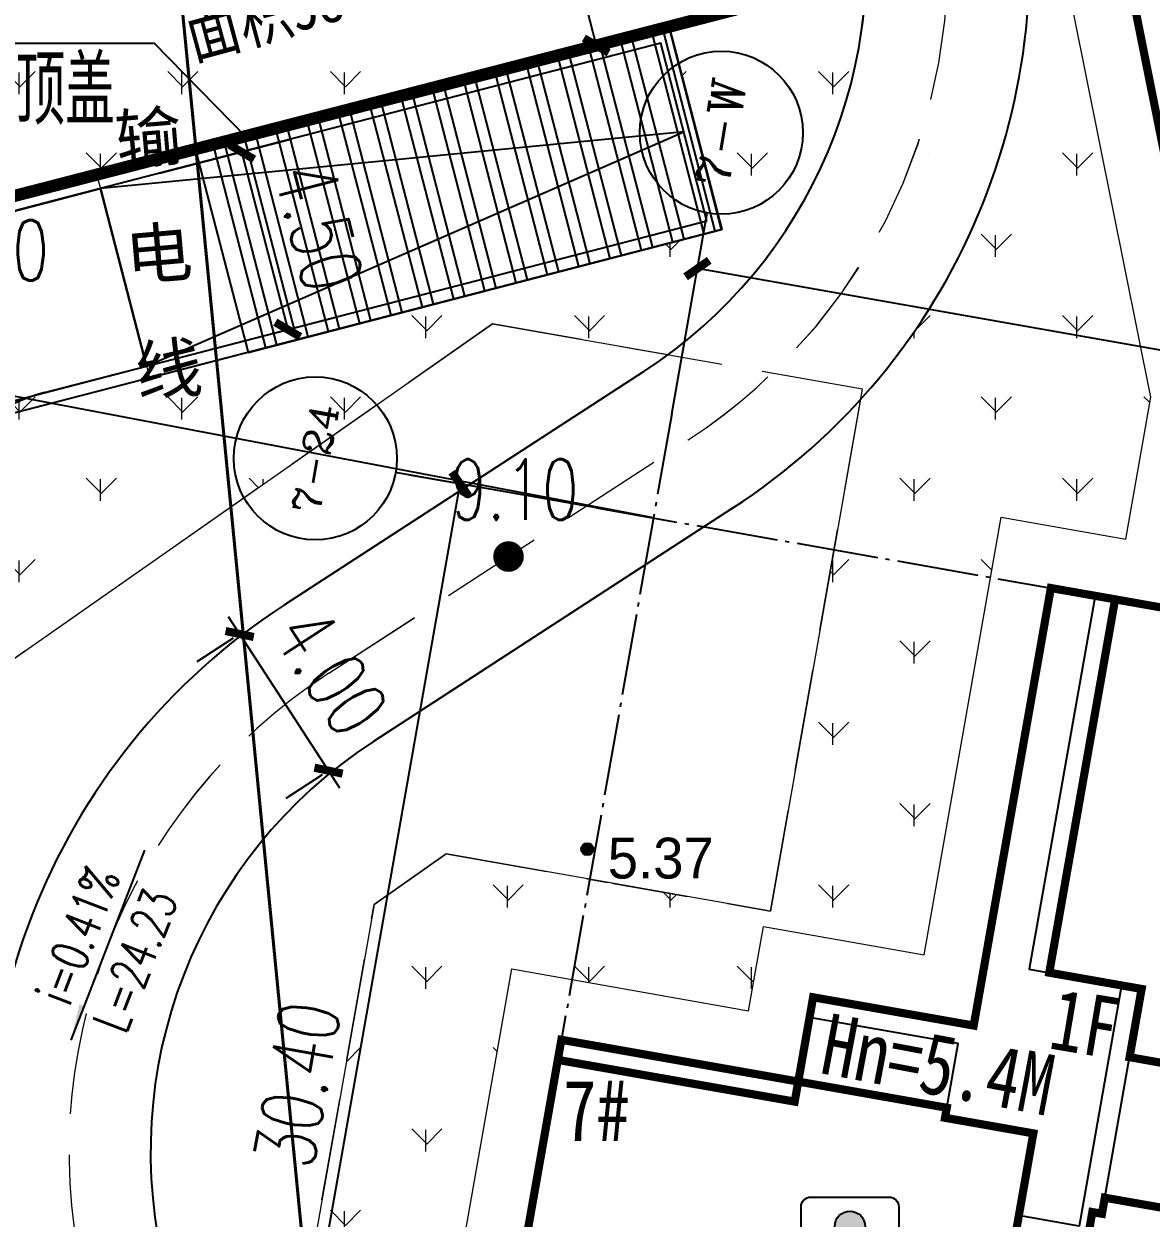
# Model space of a CAD drawing. Extents: x -83084 to 31773731, y -158416 to 241421036.
# Drawn here: x 32143.1 to 32170.75, y 241253.32 to 241282.62 of the extents above; entities that cross this region are included whole.
import ezdxf
from ezdxf.enums import TextEntityAlignment as Align
from ezdxf.xclip import XClip

# ---------------------------------------------------------------- set-up
doc = ezdxf.new("R2010")
doc.units = 0
doc.header["$LTSCALE"] = 1000
doc.header["$MEASUREMENT"] = 0
doc.header["$XCLIPFRAME"] = 0
for name, pattern in [('2', [0]), ('DASH', [0.35, 0.25, -0.1]), ('DOTE', [2.42, 2, -0.2, 0.02, -0.2])]:
    doc.linetypes.add(name, pattern=pattern)
for name, color, linetype in [('AXIS', 3, 'Continuous'), ('AXIS_TEXT', 7, 'Continuous'), ('DIM_COOR', 3, 'Continuous'), ('DIM_ELEV', 3, 'Continuous'), ('DIM_LEAD', 3, 'Continuous'), ('DIM_SYMB', 3, 'Continuous'), ('DOTE', 14, 'DOTE'), ('GZ_BJT_指标表', 7, 'Continuous'), ('GZ_BJT_绿地', 3, 'Continuous'), ('GZ_BJT_配套设施符号', 7, 'Continuous'), ('PUB_DIM', 3, 'Continuous'), ('PUB_TEXT', 7, 'Continuous'), ('Road_2', 134, 'Continuous'), ('ROOF', 4, 'Continuous'), ('地库', 5, 'DASH')]:
    doc.layers.add(name, color=color, linetype=linetype)
for name, color, linetype, lineweight in [('xf', 153, 'Continuous', 0), ('绿地', 86, 'Continuous', 0), ('道路中线', 252, 'Continuous', 0)]:
    doc.layers.add(name, color=color, linetype=linetype, lineweight=lineweight)
doc.layers.add('地形', color=7, linetype='Continuous', true_color=0x323232)
doc.layers.add('户型填色', color=252, linetype='Continuous', lineweight=0, plot=False)
doc.styles.add('_TCH_AXIS', font='COMPLEX', dxfattribs={"bigfont": 'GBCBIG'})
doc.styles.add('_TCH_DIM', font='SIMPLEX', dxfattribs={"bigfont": 'GBCBIG'})
doc.styles.add('_TCH_DIM_T3', font='SIMPLEX', dxfattribs={"width": 0.705882, "bigfont": 'GBCBIG'})
doc.styles.add('COMPLEX', font='COMPLEX')
doc.styles.add('DMHT', font='')
doc.styles.add('GXST', font='')
doc.styles.add('黑体', font='simhei.ttf')
doc.styles.get('DMHT').set_extended_font_data('方正细等线简体')
doc.styles.get('GXST').set_extended_font_data('方正细等线简体')
doc.dimstyles.new('_TCH_ARCH_M_M&&1', dxfattribs={"dimtxt": 1.4875, "dimasz": 0.5, "dimexe": 1.25, "dimexo": 1.5, "dimgap": 0.63125, "dimtad": 1, "dimzin": 0, "dimdsep": 46, "dimtxsty": '_TCH_DIM_T3', "dimblk": 'ARCHTICK', "dimcen": 0.09, "dimclrt": 7, "dimazin": 2, "dimtfac": 1, "dimtdec": 0, "dimtix": 1, "dimtmove": 2, "dimatfit": 3, "dimfxl": 0, "dimtolj": 1, "dimtzin": 0, "dimarcsym": 0})
pattern_1 = [(90, (0, 0), (-1.99559095, 1.99559095), [0.52916132, -3.4620203]), (45, (0, 0), (-1.99559231, 1.99559231), [0.52916132, -2.2930323]), (135, (0, 0), (-1.99559231, -1.99559231), [0.52916132, -2.2930323])]

# ---------------------------------------------------------------- blocks, each defined once
blk = doc.blocks.new('22社区服务中心')
at = {"layer": 'GZ_BJT_配套设施符号'}
h = blk.add_hatch(color=256, dxfattribs=at)
h.paths.add_polyline_path([(-4.67, 6.01, 1), (4.67, 6.01, 1)])
h.paths.add_polyline_path([(-3.5, -11.67), (-1.17, -11.67), (-1.17, -4.67), (-6.99, -4.67, -0.122088), (-11.85, 0), (-12.67, 0), (-12.67, -2.85, 0.101389), (-7.59, -7), (-3.5, -7)])
h.paths.add_polyline_path([(1.17, -11.67), (3.5, -11.67), (3.5, -7), (7.59, -7, 0.101389), (12.67, -2.85), (12.67, 0), (11.85, 0, -0.122088), (6.99, -4.67), (1.17, -4.67)])
for points in [[(-15, -12), (-15, 12, -0.414214), (-12, 15), (12, 15, -0.414214), (15, 12), (15, -12, -0.414214), (12, -15), (-12, -15, -0.414214)], [(-3.5, -11.67), (-1.17, -11.67), (-1.17, -4.67), (-6.99, -4.67, -0.122088), (-11.85, 0), (-12.67, 0), (-12.67, -2.85, 0.101389), (-7.59, -7), (-3.5, -7)], [(3.5, -11.67), (1.17, -11.67), (1.17, -4.67), (6.99, -4.67, 0.122088), (11.85, 0), (12.67, 0), (12.67, -2.85, -0.101389), (7.59, -7), (3.5, -7)]]:
    blk.add_lwpolyline(points, format="xyb", close=True, dxfattribs=at)
blk.add_circle((0, 6.01), 4.67, dxfattribs=at)
blk = doc.blocks.new('64343')
for p, q in [((62.687, 124.566), (65.185, 125.215)), ((66.316, 120.859), (65.185, 125.215)), ((63.817, 120.21), (66.316, 120.859)), ((78.513, 120.726), (69.701, 115.004)), ((80.691, 117.372), (71.882, 111.651))]:
    blk.add_line(p, q)
for centre, radius, start, end in [((71.977, 130.791), 16, 303, 11.2559), ((71.977, 130.791), 12, 303, 11.2559), ((64.948, 115.855), 4.5, 104.5523, 194.4962), ((78.416, 101.586), 16, 123, 194.4962), ((78.417, 101.587), 12, 123, 194.5511)]:
    blk.add_arc(centre, radius, start, end)
at = {"layer": '道路中线', "linetype": 'DASH', "ltscale": 0.01}
blk.add_lwpolyline([(72.317, 69.365), (64.866, 98.069, -0.322756), (70.792, 113.328), (79.602, 119.049, 0.306952), (85.708, 133.523, -0.413773), (96.685, 149.982, 0.002361), (97.074, 150.06), (132.432, 157.153, -0.410155), (148.873, 146.37, 0.020524), (153.646, 127.897, -0.324149), (148.277, 112.373), (146.615, 111.21, 0.239356), (140.647, 100.024), (140.368, 86.167, -0.333836), (129.994, 72.927), (66.019, 55.785)], format="xyb", dxfattribs=at)
blk = doc.blocks.new('xf')
at = {"linetype": 'DASH', "ltscale": 0.01}
for points in [[(-33.411, 64.374), (-46.403, 63.921), (-46.082, 54.713), (-35.339, 44.695), (-18.172, 45.294), (-7.122, 50.816), (-7.58, 63.925), (-19.572, 63.507), (-19.307, 55.906), (-20.696, 55.212), (-31.548, 54.833), (-33.129, 56.308)], [(-46.082, 54.713), (-46.082, 54.713)]]:
    blk.add_lwpolyline(points, close=True, dxfattribs=at)
blk = doc.blocks.new('904')
at = {"linetype": '2'}
h = blk.add_hatch(color=0, dxfattribs=at)
edge = h.paths.add_edge_path(flags=0)
edge.add_arc((0, 0), 0.3, 0, 360)
at = {"color": 0, "linetype": 'Continuous', "lineweight": -3}
for radius in [0.3, 0.15]:
    blk.add_circle((0, 0), radius, dxfattribs=at)
blk = doc.blocks.new('ysdx12')
at = {"layer": '地形', "linetype": 'Continuous', "lineweight": -3, "ltscale": 0.5, "const_width": 0.075}
blk.add_lwpolyline([(134.858, 44.336), (115.689, 240.793)], dxfattribs=at)
at = {"layer": '地形', "linetype": 'Continuous', "xscale": 0.5, "yscale": 0.5}
blk.add_blockref('904', (132.849, 146.14), dxfattribs=at)
at = {"layer": '地形', "style": 'GXST'}
for s, p in [('输', (122.086, 163.592)), ('电', (122.333, 160.755)), ('线', (122.58, 157.918))]:
    blk.add_text(s, height=1.2, rotation=4.974, dxfattribs=at).set_placement(p, align=Align.MIDDLE_CENTER)
blk.add_wipeout([(133.349, 146.54), (135.924, 146.54), (135.924, 145.29), (133.349, 145.29)]).dxf.layer = '地形'
at = {"layer": '地形', "style": 'DMHT'}
blk.add_text('5.37', height=1, dxfattribs=at).set_placement((133.349, 146.42), align=Align.TOP_LEFT)
blk = doc.blocks.new('rtr')
at = {"layer": '地库', "linetype": 'Continuous'}
h = blk.add_hatch(dxfattribs=at)
h.set_pattern_fill('STEEL', color=256, scale=0.5, angle=-35.5509)
h.set_pattern_definition([(9.44912997, (236105.29224, 2620777.9798), (-0.13031142, 0.7829802017), []), (9.44912997, (236105.523, 2620778.3027), (-0.13031142, 0.7829802017), [])])
h.paths.add_polyline_path([(473617.625, 2567513.203), (473612.595, 2567512.361), (473614.575, 2567500.525), (473619.606, 2567501.367)])
for points in [[(473611.588, 2567518.375), (473616.618, 2567519.216), (473619.606, 2567501.365), (473614.576, 2567500.523)], [(473611.884, 2567518.424), (473612.478, 2567514.873), (473616.916, 2567515.616), (473616.322, 2567519.167)], [(473614.822, 2567500.868), (473619.261, 2567501.611), (473616.916, 2567515.616), (473612.478, 2567514.873)], [(473617.625, 2567513.203), (473612.595, 2567512.361), (473614.575, 2567500.525), (473619.606, 2567501.367)]]:
    blk.add_lwpolyline(points, close=True, dxfattribs=at)
blk.add_lwpolyline([(473612.478, 2567514.873), (473617.041, 2567501.24), (473616.916, 2567515.616)], dxfattribs=at)
blk = doc.blocks.new('Yms')
at = {"ltscale": 10, "const_width": 0.2}
for points in [[(20.8, -5.599), (20.8, 1.301), (11.5, 1.301), (11.5, -0.999), (9.8, -0.999), (9.8, -2.499)], [(6.3, -2.499), (6.3, -0.999), (5.9, -0.999), (5.9, -0.759), (5, -0.759)], [(5, 1.001), (7.55, 1.001), (7.55, 3.201), (7.8, 3.201), (7.8, 6.901), (7.3, 6.901), (7.3, 12.801), (0.6, 12.801)]]:
    blk.add_lwpolyline(points, dxfattribs=at)
at = {"ltscale": 10}
for points in [[(7.3, 12.801), (7.3, 6.901), (7.8, 6.901), (7.8, 12.801)], [(7.8, 3.201), (9.4, 3.201), (9.4, 6.901), (7.8, 6.901)], [(11.5, 1.301), (20.8, 1.301), (20.8, 1.801), (11.5, 1.801)]]:
    blk.add_lwpolyline(points, close=True, dxfattribs=at)
blk.add_lwpolyline([(11.5, -0.499), (5.5, -0.499), (5.5, 1.001)], dxfattribs=at)
blk.add_lwpolyline([(6.3, -0.999), (9.8, -0.999), (9.8, -2.499), (6.3, -2.499)], close=True)
at = {"layer": '户型填色', "ltscale": 10}
blk.add_lwpolyline([(5, 1.001), (7.55, 1.001), (7.55, 3.201), (7.8, 3.201), (7.8, 6.9), (7.3, 6.901), (7.3, 12.801), (0.6, 12.801), (0.6, 9.201), (3, 9.201), (3, 6.901), (1.1, 6.901), (1.1, 3.701), (1.5, 3.701), (1.5, 1.101), (5, 1.101)], close=True, dxfattribs=at)
blk = doc.blocks.new('_ArchTick')
at = {"color": 0, "linetype": 'ByBlock', "const_width": 0.4}
blk.add_lwpolyline([(-0.5, -0.5), (0.5, 0.5)], dxfattribs=at)
blk = doc.blocks.new('*D244')
at = {"layer": 'Defpoints', "color": 0, "transparency": 16777216}
for p in [(82.427, 110.089), (84.607, 106.735), (83.508, 106.021)]:
    blk.add_point(p, dxfattribs=at)
at = {"layer": 'PUB_DIM', "color": 0, "lineweight": -2, "transparency": 16777216}
for p, q in [((81.328, 109.374), (81.055, 109.794)), ((81.328, 109.374), (83.508, 106.021)), ((81.169, 109.271), (80.28, 108.693)), ((83.349, 105.918), (82.46, 105.34)), ((83.508, 106.021), (83.781, 105.602))]:
    blk.add_line(p, q, dxfattribs=at)
at = {"layer": 'PUB_DIM', "color": 0, "lineweight": -2, "transparency": 16777216, "xscale": 0.5, "yscale": 0.5, "zscale": 0.5}
for p, rotation in [((81.328, 109.374), 303.0304381576363), ((83.508, 106.021), 123.0304381576363)]:
    blk.add_blockref('_ArchTick', p, dxfattribs=dict(at, rotation=rotation))
at = {"layer": 'PUB_DIM', "color": 7, "transparency": 16777216, "insert": (83.571, 108.447), "char_height": 1.4875, "attachment_point": 5, "rotation": 303.0304, "style": '_TCH_DIM_T3'}
blk.add_mtext('\\A1;4.00', dxfattribs=at)
blk = doc.blocks.new('*D249')
at = {"layer": 'Defpoints', "color": 0, "transparency": 16777216}
for p in [(77.911, 120.299), (82.508, 116.844), (79.041, 115.944)]:
    blk.add_point(p, dxfattribs=at)
at = {"layer": 'PUB_DIM', "color": 0, "lineweight": -2, "transparency": 16777216}
for p, q in [((79.363, 120.676), (82.587, 121.513)), ((81.377, 121.199), (82.508, 116.844)), ((80.493, 116.321), (83.718, 117.158))]:
    blk.add_line(p, q, dxfattribs=at)
at = {"layer": 'PUB_DIM', "color": 0, "lineweight": -2, "transparency": 16777216, "xscale": 0.5, "yscale": 0.5, "zscale": 0.5}
for p, rotation in [((81.377, 121.199), 104.5522535606124), ((82.508, 116.844), 284.5522535606124)]:
    blk.add_blockref('_ArchTick', p, dxfattribs=dict(at, rotation=rotation))
at = {"layer": 'PUB_DIM', "color": 7, "transparency": 16777216, "insert": (83.274, 119.367), "char_height": 1.4875, "attachment_point": 5, "rotation": 284.5523, "style": '_TCH_DIM_T3'}
blk.add_mtext('\\A1;4.50', dxfattribs=at)
blk = doc.blocks.new('*D250')
at = {"layer": 'Defpoints', "color": 0, "transparency": 16777216}
for p in [(90.272, 130.746), (91.94, 124.293), (90.075, 123.811)]:
    blk.add_point(p, dxfattribs=at)
at = {"layer": 'PUB_DIM', "color": 0, "lineweight": -2, "transparency": 16777216}
for p, q in [((88.82, 130.37), (87.196, 129.95)), ((88.407, 130.263), (90.075, 123.811)), ((90.488, 123.918), (88.865, 123.498))]:
    blk.add_line(p, q, dxfattribs=at)
at = {"layer": 'PUB_DIM', "color": 0, "lineweight": -2, "transparency": 16777216, "xscale": 0.5, "yscale": 0.5, "zscale": 0.5}
for p, rotation in [((88.407, 130.263), 104.4961532896043), ((90.075, 123.811), 284.4961532896043)]:
    blk.add_blockref('_ArchTick', p, dxfattribs=dict(at, rotation=rotation))
at = {"layer": 'PUB_DIM', "color": 7, "transparency": 16777216, "insert": (90.572, 127.381), "char_height": 1.4875, "attachment_point": 5, "rotation": 284.4962, "style": '_TCH_DIM_T3'}
blk.add_mtext('\\A1;6.66', dxfattribs=at)
blk = doc.blocks.new('2334223')
at = {"layer": 'DIM_SYMB'}
blk.add_hatch(color=256, dxfattribs=at).paths.add_polyline_path([(95.404, 53.593), (95.73, 54.432), (95.618, 54.476)])
at = {"layer": 'DIM_ELEV', "color": 12, "const_width": 0.375}
blk.add_lwpolyline([(106.327, 65.457, 1), (105.952, 65.457, 1)], format="xyb", close=True, dxfattribs=at)
at = {"layer": 'DIM_SYMB'}
blk.add_lwpolyline([(97.214, 58.254), (95.404, 53.593)], dxfattribs=at)
at = {"layer": '道路中线', "linetype": 'DASH', "ltscale": 0.01}
blk.add_lwpolyline([(103.259, 18.634), (95.809, 47.338, -0.322756), (101.735, 62.597), (110.544, 68.318, 0.306952), (116.65, 82.792, -0.413773), (127.627, 99.251, 0.002361), (128.016, 99.329), (163.375, 106.421, -0.410155), (179.815, 95.638, 0.020524), (184.589, 77.166, -0.324149), (179.219, 61.642), (177.557, 60.478, 0.239356), (171.59, 49.293), (171.31, 35.436, -0.333836), (160.936, 22.195), (96.961, 5.053)], format="xyb", dxfattribs=at)
at = {"style": '_TCH_DIM', "width": 0.705882}
blk.add_text('L=24.23', height=0.8925, rotation=68.7756, dxfattribs=at).set_placement((96.745, 53.711))
at = {"layer": 'DIM_SYMB', "color": 7, "style": '_TCH_DIM', "width": 0.705882}
blk.add_text('i=0.41%', height=0.8925, rotation=68.7756, dxfattribs=at).set_placement((95.375, 54.388))
at = {"layer": 'PUB_TEXT', "style": '_TCH_DIM', "width": 0.705882}
blk.add_text('9.00', height=1.4875, dxfattribs=at).set_placement((91.718, 72.226))
at = {"layer": 'PUB_TEXT', "color": 12, "style": '_TCH_DIM', "width": 0.705882}
blk.add_text('9.10', height=1.4875, dxfattribs=at).set_placement((104.714, 66.357))
blk = doc.blocks.new('zbyd')
at = {"layer": 'DIM_LEAD'}
for p, q in [((-164.44, 111.553), (-178.755, 111.553)), ((-162.143, 109.235), (-164.429, 111.565))]:
    blk.add_line(p, q, dxfattribs=at)
at = {"layer": 'PUB_TEXT', "style": '_TCH_DIM'}
blk.add_text('防护栏杆   通透顶盖', height=1.68794, rotation=360, dxfattribs=at).set_placement((-178.882, 109.558))
blk = doc.blocks.new('_AXISO')
blk.add_circle((0, 0), 0.5)
at = {"layer": 'AXIS_TEXT', "style": 'COMPLEX', "width": 1.041667}
blk.add_attdef('A', text='', height=0.56, dxfattribs=at).set_placement((-0.25, -0.28), (0.25, -0.28), align=Align.FIT)
blk = doc.blocks.new('*D129')
at = {"layer": 'Defpoints', "color": 0, "transparency": 16777216}
for p in [(-14.885, 21.383), (-15.513, 17.822), (14.327, 12.561)]:
    blk.add_point(p, dxfattribs=at)
at = {"layer": 'PUB_DIM', "color": 0, "lineweight": -2, "transparency": 16777216}
for p, q in [((-15.253, 19.299), (-14.668, 22.614)), ((14.954, 16.121), (-14.885, 21.383)), ((14.587, 14.038), (15.171, 17.352))]:
    blk.add_line(p, q, dxfattribs=at)
at = {"layer": 'PUB_DIM', "color": 0, "lineweight": -2, "transparency": 16777216, "xscale": 0.5, "yscale": 0.5, "zscale": 0.5}
for p, rotation in [((-14.885, 21.383), 170.0000000054523), ((14.954, 16.121), 350.0000000054523)]:
    blk.add_blockref('_ArchTick', p, dxfattribs=dict(at, rotation=rotation))
at = {"layer": 'PUB_DIM', "color": 7, "transparency": 16777216, "insert": (0.273, 20.106), "char_height": 1.4875, "attachment_point": 5, "rotation": 350, "style": '_TCH_DIM_T3'}
blk.add_mtext('\\A1;30.30', dxfattribs=at)
blk = doc.blocks.new('*D130')
at = {"layer": 'Defpoints', "color": 0, "transparency": 16777216}
for p in [(-20.706, 16.101), (-17.364, 15.512), (-22.643, -14.427)]:
    blk.add_point(p, dxfattribs=at)
at = {"layer": 'PUB_DIM', "color": 0, "lineweight": -2, "transparency": 16777216}
for p, q in [((-18.841, 15.772), (-21.937, 16.318)), ((-25.985, -13.837), (-20.706, 16.101)), ((-24.12, -14.166), (-27.216, -13.62))]:
    blk.add_line(p, q, dxfattribs=at)
at = {"layer": 'PUB_DIM', "color": 0, "lineweight": -2, "transparency": 16777216, "xscale": 0.5, "yscale": 0.5, "zscale": 0.5}
for p, rotation in [((-20.706, 16.101), 80.0000000053795), ((-25.985, -13.837), 260.0000000053794)]:
    blk.add_blockref('_ArchTick', p, dxfattribs=dict(at, rotation=rotation))
at = {"layer": 'PUB_DIM', "color": 7, "transparency": 16777216, "insert": (-24.7, 1.371), "char_height": 1.4875, "attachment_point": 5, "rotation": 80, "style": '_TCH_DIM_T3'}
blk.add_mtext('\\A1;30.40', dxfattribs=at)
blk = doc.blocks.new('cc')
at = {"layer": 'PUB_DIM', "color": 31}
for p1, p2, distance, picture, middle in [((90.272, 130.7456), (91.9402, 124.293), -1.9267, '*D250', (90.572, 127.3812)), ((77.911, 120.299), (79.041, 115.944), 3.582, '*D249', (83.274, 119.367)), ((82.427, 110.089), (84.607, 106.735), -1.311, '*D244', (83.571, 108.447))]:
    dim = blk.add_aligned_dim(p1=p1, p2=p2, distance=distance, dimstyle='_TCH_ARCH_M_M&&1', dxfattribs=at)
    dim.commit()
    dim.dimension.update_dxf_attribs({"geometry": picture, "text_midpoint": middle})
blk = doc.blocks.new('asdafaw')
at = {"layer": 'AXIS'}
for p, q in [((-15.513, 17.822), (-14.645, 22.746)), ((-17.364, 15.512), (-22.288, 16.38))]:
    blk.add_line(p, q, dxfattribs=at)
at = {"layer": 'DOTE', "ltscale": 0.001}
for p, q in [((-15.513, 17.822), (-21.6, -16.7)), ((-17.364, 15.512), (16.201, 9.593))]:
    blk.add_line(p, q, dxfattribs=at)
at = {"layer": 'AXIS'}
ref = blk.add_blockref('_AXISO', (-14.298, 24.716), dxfattribs=dict(at, xscale=3.999999999999997, yscale=3.999999999999997, zscale=3.999999999999997, rotation=80.00000000539609))
ref.add_attrib('A', '7-W', dxfattribs={"layer": 'AXIS_TEXT', "height": 0.8262, "rotation": 80, "style": '_TCH_AXIS'}).set_placement((-14.123, 23.327), (-13.658, 25.961), align=Align.FIT)
ref = blk.add_blockref('_AXISO', (-24.257, 16.727), dxfattribs=dict(at, xscale=3.999999999999997, yscale=3.999999999999997, zscale=3.999999999999997, rotation=80.00000000539609))
ref.add_attrib('A', '7-24', dxfattribs={"layer": 'AXIS_TEXT', "height": 0.6947, "rotation": 80, "style": '_TCH_AXIS'}).set_placement((-24.151, 15.331), (-23.68, 18.002), align=Align.FIT)
at = {"layer": 'PUB_DIM'}
for p1, p2, distance, picture, middle in [((14.327, 12.561), (-15.513, 17.822), -3.616, '*D129', (0.273, 20.106)), ((-22.643, -14.427), (-17.364, 15.512), 3.394, '*D130', (-24.7, 1.371))]:
    dim = blk.add_aligned_dim(p1=p1, p2=p2, distance=distance, dimstyle='_TCH_ARCH_M_M&&1', dxfattribs=at)
    dim.commit()
    dim.dimension.update_dxf_attribs({"geometry": picture, "text_midpoint": middle})

msp = doc.modelspace()

# ---------------------------------------------------------------- block references
at = {"layer": 'GZ_BJT_配套设施符号', "xscale": 0.08, "yscale": 0.08, "zscale": 8e-05}
msp.add_blockref('22社区服务中心', (32163.362, 241252.636), dxfattribs=at)
at = {"layer": 'Road_2'}
msp.add_blockref('64343', (32079.791, 241153.362), dxfattribs=at)
at = {"layer": 'xf', "rotation": 257.9999999945844}
msp.add_blockref('xf', (32091.496, 241241.557), dxfattribs=at)

# ---------------------------------------------------------------- next in the draw order: block references
ref = msp.add_blockref('ysdx12', (32024.072, 241116.233))
XClip(ref).set_block_clipping_path([(-272.4682125144, -93.5070921242), (303.3494281587, 310.7769526536)])

# ---------------------------------------------------------------- next in the draw order: hatches: boundary and pattern name
at = {"layer": '绿地'}
h = msp.add_hatch(dxfattribs=at)
h.set_pattern_fill('GRASS', color=256)
h.set_pattern_definition(pattern_1)
edge = h.paths.add_edge_path()
edge.add_line((32135.932, 241263.332), (32130.672, 241283.674))
edge.add_line((32130.672, 241283.674), (32157.337, 241289.023))
edge.add_line((32157.337, 241289.023), (32153.582, 241303.546))
edge.add_line((32153.582, 241303.546), (32170.286, 241306.897))
edge.add_line((32170.286, 241306.897), (32170.758, 241304.544))
edge.add_line((32170.758, 241304.544), (32188.407, 241308.084))
edge.add_line((32188.407, 241308.084), (32187.935, 241310.437))
edge.add_arc((32188.168, 241309.107), 1.35, -78.6494, 99.9464, ccw=False)
edge.add_line((32188.434, 241307.783), (32176.082, 241305.305))
edge.add_arc((32179.229, 241289.618), 16, 101.3421, 191.2559)
edge.add_arc((32151.767, 241284.153), 12, -53.5679, 11.2559, ccw=False)
edge.add_line((32158.894, 241274.498), (32154.595, 241275.256))
edge.add_line((32154.595, 241275.256), (32142.562, 241266.831))
edge.add_line((32142.562, 241266.831), (32139.579, 241249.915))
edge.add_line((32139.579, 241249.915), (32142.688, 241237.957))
edge.add_line((32142.688, 241237.957), (32146.251, 241237.328))
edge.add_line((32146.251, 241237.328), (32148.89, 241227.06))
edge.add_arc((32147.922, 241226.809), 1, -63.5105, 14.4962, ccw=False)
edge.add_line((32148.368, 241225.914), (32148.108, 241225.824))
edge.add_line((32148.108, 241225.824), (32145.104, 241237.442))
edge.add_line((32145.104, 241237.442), (32142.78, 241236.842))
edge.add_line((32142.78, 241236.842), (32137.376, 241257.744))
edge.add_arc((32133.051, 241264.477), 8.003, 302.7194, 374.1677)
edge.add_line((32140.81, 241266.435), (32140.382, 241268.09))
edge.add_arc((32144.739, 241269.217), 4.5, 104.5523, 194.4962, ccw=False)
edge.add_line((32143.608, 241273.572), (32146.107, 241274.221))
edge.add_line((32146.107, 241274.221), (32146.182, 241273.931))
edge.add_line((32146.182, 241273.931), (32160.216, 241277.574))
edge.add_line((32160.216, 241277.574), (32158.933, 241282.51))
edge.add_line((32158.933, 241282.51), (32144.901, 241278.867))
edge.add_line((32144.901, 241278.867), (32144.976, 241278.577))
edge.add_line((32144.976, 241278.577), (32142.477, 241277.928))
edge.add_arc((32144.739, 241269.217), 9, 104.5519, 194.4962)
edge.add_line((32136.025, 241266.964), (32136.192, 241266.32))
edge.add_arc((32131.835, 241265.194), 4.5, -24.4463, 14.4962, ccw=False)
h = msp.add_hatch(dxfattribs=at)
h.set_pattern_fill('GRASS', color=256)
h.set_pattern_definition(pattern_1)
edge = h.paths.add_edge_path()
edge.add_line((32161.41, 241260.853), (32153.462, 241262.255))
edge.add_line((32153.462, 241262.255), (32151.691, 241261.015))
edge.add_line((32151.691, 241261.015), (32149.805, 241250.321))
edge.add_line((32149.805, 241250.321), (32150.195, 241248.818))
edge.add_line((32150.195, 241248.818), (32157.685, 241247.497))
edge.add_line((32157.685, 241247.497), (32155.601, 241235.68))
edge.add_line((32155.601, 241235.68), (32150.582, 241236.565))
edge.add_line((32150.582, 241236.565), (32153.036, 241227.099))
edge.add_line((32153.036, 241227.099), (32154.014, 241227.351))
edge.add_line((32154.014, 241227.351), (32153.388, 241229.772))
edge.add_line((32153.388, 241229.772), (32159.197, 241231.274))
edge.add_line((32159.197, 241231.274), (32163.179, 241215.872))
edge.add_line((32163.179, 241215.872), (32168.524, 241217.304))
edge.add_line((32168.524, 241217.304), (32164.685, 241231.628))
edge.add_line((32164.685, 241231.628), (32165.382, 241235.58))
edge.add_line((32165.382, 241235.58), (32161.886, 241236.196))
edge.add_line((32161.886, 241236.196), (32162.112, 241237.477))
edge.add_line((32162.112, 241237.477), (32157.188, 241238.345))
edge.add_line((32157.188, 241238.345), (32158.447, 241245.485))
edge.add_line((32158.447, 241245.485), (32160.072, 241245.198))
edge.add_line((32160.072, 241245.198), (32160.584, 241248.103))
edge.add_line((32160.584, 241248.103), (32159.796, 241248.242))
edge.add_line((32159.796, 241248.242), (32159.709, 241247.749))
edge.add_line((32159.709, 241247.749), (32153.21, 241248.897))
edge.add_line((32153.21, 241248.897), (32155.067, 241259.433))
edge.add_line((32155.067, 241259.433), (32160.878, 241258.409))
edge.add_line((32160.878, 241258.409), (32161.242, 241260.477))
edge.add_line((32161.242, 241260.477), (32165.182, 241259.782))
edge.add_line((32165.182, 241259.782), (32167.074, 241270.517))
edge.add_line((32167.074, 241270.517), (32170.127, 241269.978))
edge.add_line((32170.127, 241269.978), (32170.741, 241273.459))
edge.add_line((32170.741, 241273.459), (32167.279, 241290.717))
edge.add_arc((32179.229, 241289.618), 12, 174.7438, 191.2559)
edge.add_arc((32151.767, 241284.153), 16, -42.1778, 11.2559, ccw=False)
edge.add_line((32163.625, 241273.41), (32161.41, 241260.853))
h = msp.add_hatch(dxfattribs=at)
h.set_pattern_fill('MUDST', color=256)
h.set_pattern_definition([(0, (0, 0), (3.81, 1.905), [1.905, -1.905, 0, -1.905, 0, -1.905])])
edge = h.paths.add_edge_path()
edge.add_line((32200.342, 241259.358), (32218.724, 241256.129))
edge.add_arc((32234.435, 241253.104), 16, 169.0993, 178.8434)
edge.add_line((32218.438, 241253.427), (32218.182, 241240.701))
edge.add_arc((32189.274, 241240.719), 28.908, 356.1305, 359.9648, ccw=False)
edge.add_line((32218.116, 241238.768), (32210.467, 241236.647))
edge.add_line((32210.467, 241236.647), (32205.062, 241227.094))
edge.add_line((32205.062, 241227.094), (32199.561, 241225.62))
edge.add_line((32199.561, 241225.62), (32192.293, 241229.732))
edge.add_line((32192.293, 241229.732), (32180.318, 241226.411))
edge.add_line((32180.318, 241226.411), (32176.352, 241219.401))
edge.add_line((32176.352, 241219.401), (32170.938, 241217.951))
edge.add_line((32170.938, 241217.951), (32167.244, 241231.74))
edge.add_line((32167.244, 241231.74), (32167.844, 241235.146))
edge.add_line((32167.844, 241235.146), (32171.537, 241234.495))
edge.add_line((32171.537, 241234.495), (32171.763, 241235.775))
edge.add_line((32171.763, 241235.775), (32176.687, 241234.907))
edge.add_line((32176.687, 241234.907), (32177.711, 241240.717))
edge.add_line((32177.711, 241240.717), (32187.264, 241239.033))
edge.add_line((32187.264, 241239.033), (32190.876, 241259.517))
edge.add_line((32190.876, 241259.517), (32178.713, 241261.661))
edge.add_line((32178.713, 241261.661), (32179.043, 241263.532))
edge.add_line((32179.043, 241263.532), (32178.059, 241263.706))
edge.add_line((32178.059, 241263.706), (32178.406, 241265.675))
edge.add_line((32178.406, 241265.675), (32179.588, 241265.467))
edge.add_line((32179.588, 241265.467), (32180.97, 241273.309))
edge.add_line((32180.97, 241273.309), (32179.928, 241278.505))
edge.add_line((32179.928, 241278.505), (32186.667, 241279.856))
edge.add_line((32186.667, 241279.856), (32189.254, 241279.4))
edge.add_line((32189.254, 241279.4), (32189.167, 241278.908))
edge.add_line((32189.167, 241278.908), (32195.667, 241277.762))
edge.add_line((32195.667, 241277.762), (32195.754, 241278.254))
edge.add_line((32195.754, 241278.254), (32196.542, 241278.115))
edge.add_line((32196.542, 241278.115), (32196.029, 241275.21))
edge.add_line((32196.029, 241275.21), (32194.404, 241275.497))
edge.add_line((32194.404, 241275.497), (32193.145, 241268.357))
edge.add_line((32193.145, 241268.357), (32198.069, 241267.488))
edge.add_line((32198.069, 241267.488), (32197.844, 241266.208))
edge.add_line((32197.844, 241266.208), (32201.438, 241265.574))
edge.add_line((32201.438, 241265.574), (32200.342, 241259.358))

# ---------------------------------------------------------------- next in the draw order: linework, layer by layer
at = {"layer": 'DIM_COOR', "color": 3}
msp.add_line((32158.542, 241270.498), (32140.005, 241274.029), dxfattribs=at)
at = {"layer": 'GZ_BJT_绿地', "lineweight": 0}
for points in [[(32130.672, 241283.674), (32157.337, 241289.023), (32153.582, 241303.546), (32170.286, 241306.897), (32170.758, 241304.544), (32188.407, 241308.084), (32187.935, 241310.437, -0.98782), (32188.434, 241307.783), (32176.082, 241305.305, 0.413773), (32163.537, 241286.495, -0.290639), (32158.894, 241274.498), (32154.595, 241275.256), (32142.562, 241266.831)], [(32153.21, 241248.897), (32155.067, 241259.433), (32160.878, 241258.409), (32161.242, 241260.477), (32165.182, 241259.782), (32167.074, 241270.517), (32170.127, 241269.978), (32170.741, 241273.459), (32167.279, 241290.717, 0.072172), (32167.46, 241287.276, -0.237467), (32163.625, 241273.41), (32161.41, 241260.853), (32153.462, 241262.255), (32151.691, 241261.015), (32149.805, 241250.321)], [(32140.382, 241268.09, -0.413927), (32143.608, 241273.572), (32146.107, 241274.221), (32146.182, 241273.931), (32160.216, 241277.574), (32158.933, 241282.51), (32144.901, 241278.867), (32144.976, 241278.577), (32142.477, 241277.928, 0.413929)]]:
    msp.add_lwpolyline(points, format="xyb", dxfattribs=at)
at = {"layer": 'ROOF', "const_width": 0.2}
for points in [[(32205.825, 241298.513), (32205.259, 241298.613), (32168.697, 241291.279), (32172.267, 241273.477), (32171.379, 241268.438), (32178.371, 241267.205), (32179.444, 241273.291), (32178.162, 241279.68), (32186.649, 241281.383), (32199.953, 241279.037), (32200.023, 241279.431)], [(32156.197, 241257.203), (32156.284, 241257.696), (32162.095, 241256.671), (32162.459, 241258.739), (32166.398, 241258.045), (32168.291, 241268.779), (32170.165, 241268.449)]]:
    msp.add_lwpolyline(points, dxfattribs=at)
at = {"layer": '地库', "ltscale": 0.005, "const_width": 0.3}
for points in [[(32233.431, 241219.664), (32223.362, 241258.609), (32238.467, 241273.893), (32229.339, 241309.15), (32219.399, 241313.083), (32200.109, 241308.096), (32182.283, 241300.364), (32167.634, 241296.576), (32169.88, 241285.382), (32136.215, 241276.678)], [(32233.413, 241219.733), (32223.362, 241258.609), (32238.467, 241273.893), (32229.339, 241309.15), (32219.399, 241313.083), (32200.109, 241308.096), (32182.283, 241300.364), (32167.634, 241296.576), (32169.88, 241285.382), (32136.215, 241276.678)]]:
    msp.add_lwpolyline(points, dxfattribs=at)
at = {"layer": '绿地'}
for points in [[(32130.672, 241283.674), (32157.337, 241289.023), (32153.582, 241303.546), (32170.286, 241306.897), (32170.758, 241304.544), (32188.407, 241308.084), (32187.935, 241310.437, -0.98782), (32188.434, 241307.783), (32176.082, 241305.305, 0.413773), (32163.537, 241286.495, -0.290639), (32158.894, 241274.498), (32154.595, 241275.256), (32142.562, 241266.831)], [(32153.21, 241248.897), (32155.067, 241259.433), (32160.878, 241258.409), (32161.242, 241260.477), (32165.182, 241259.782), (32167.074, 241270.517), (32170.127, 241269.978), (32170.741, 241273.459), (32167.279, 241290.717, 0.072172), (32167.46, 241287.276, -0.237467), (32163.625, 241273.41), (32161.41, 241260.853), (32153.462, 241262.255), (32151.691, 241261.015), (32149.805, 241250.321)], [(32140.382, 241268.09, -0.413927), (32143.608, 241273.572), (32146.107, 241274.221), (32146.182, 241273.931), (32160.216, 241277.574), (32158.933, 241282.51), (32144.901, 241278.867), (32144.976, 241278.577), (32142.477, 241277.928, 0.413929)]]:
    msp.add_lwpolyline(points, format="xyb", dxfattribs=at)

# ---------------------------------------------------------------- next in the draw order: block references
for name, p in [('zbyd', (32310.714, 241170.585)), ('cc', (32067.065, 241158.277)), ('2334223', (32048.848, 241204.094))]:
    msp.add_blockref(name, p)
at = {"rotation": 95.05087003047309}
msp.add_blockref('rtr', (2631388.053, -4454.714), dxfattribs=at)
at = {"layer": 'GZ_BJT_指标表'}
msp.add_blockref('asdafaw', (32174.506, 241255.233), dxfattribs=at)
at = {"layer": 'ROOF', "rotation": 80.0000000053112}
msp.add_blockref('Yms', (32167.536, 241247.791), dxfattribs=at)

# ---------------------------------------------------------------- next in the draw order: texts
at = {"layer": 'PUB_TEXT', "style": '黑体', "width": 0.8}
msp.add_text('1F', height=1.5, rotation=350.4219, dxfattribs=at).set_placement((32168.195, 241257.492))
at = {"layer": 'PUB_TEXT', "color": 1, "style": '黑体', "width": 0.8}
msp.add_text('Hn=5.4M', height=1.5, rotation=349.3164, dxfattribs=at).set_placement((32162.586, 241256.885))
at = {"layer": 'PUB_TEXT', "style": '黑体', "width": 0.8}
msp.add_text('7#', height=1.5, dxfattribs=at).set_placement((32156.327, 241255.212))
at = {"layer": '绿地', "style": '黑体', "width": 0.8}
msp.add_text('面积584.1㎡', height=1.2, rotation=15.1176, dxfattribs=at).set_placement((32147.249, 241281.734))

doc.saveas('drawing.dxf')
